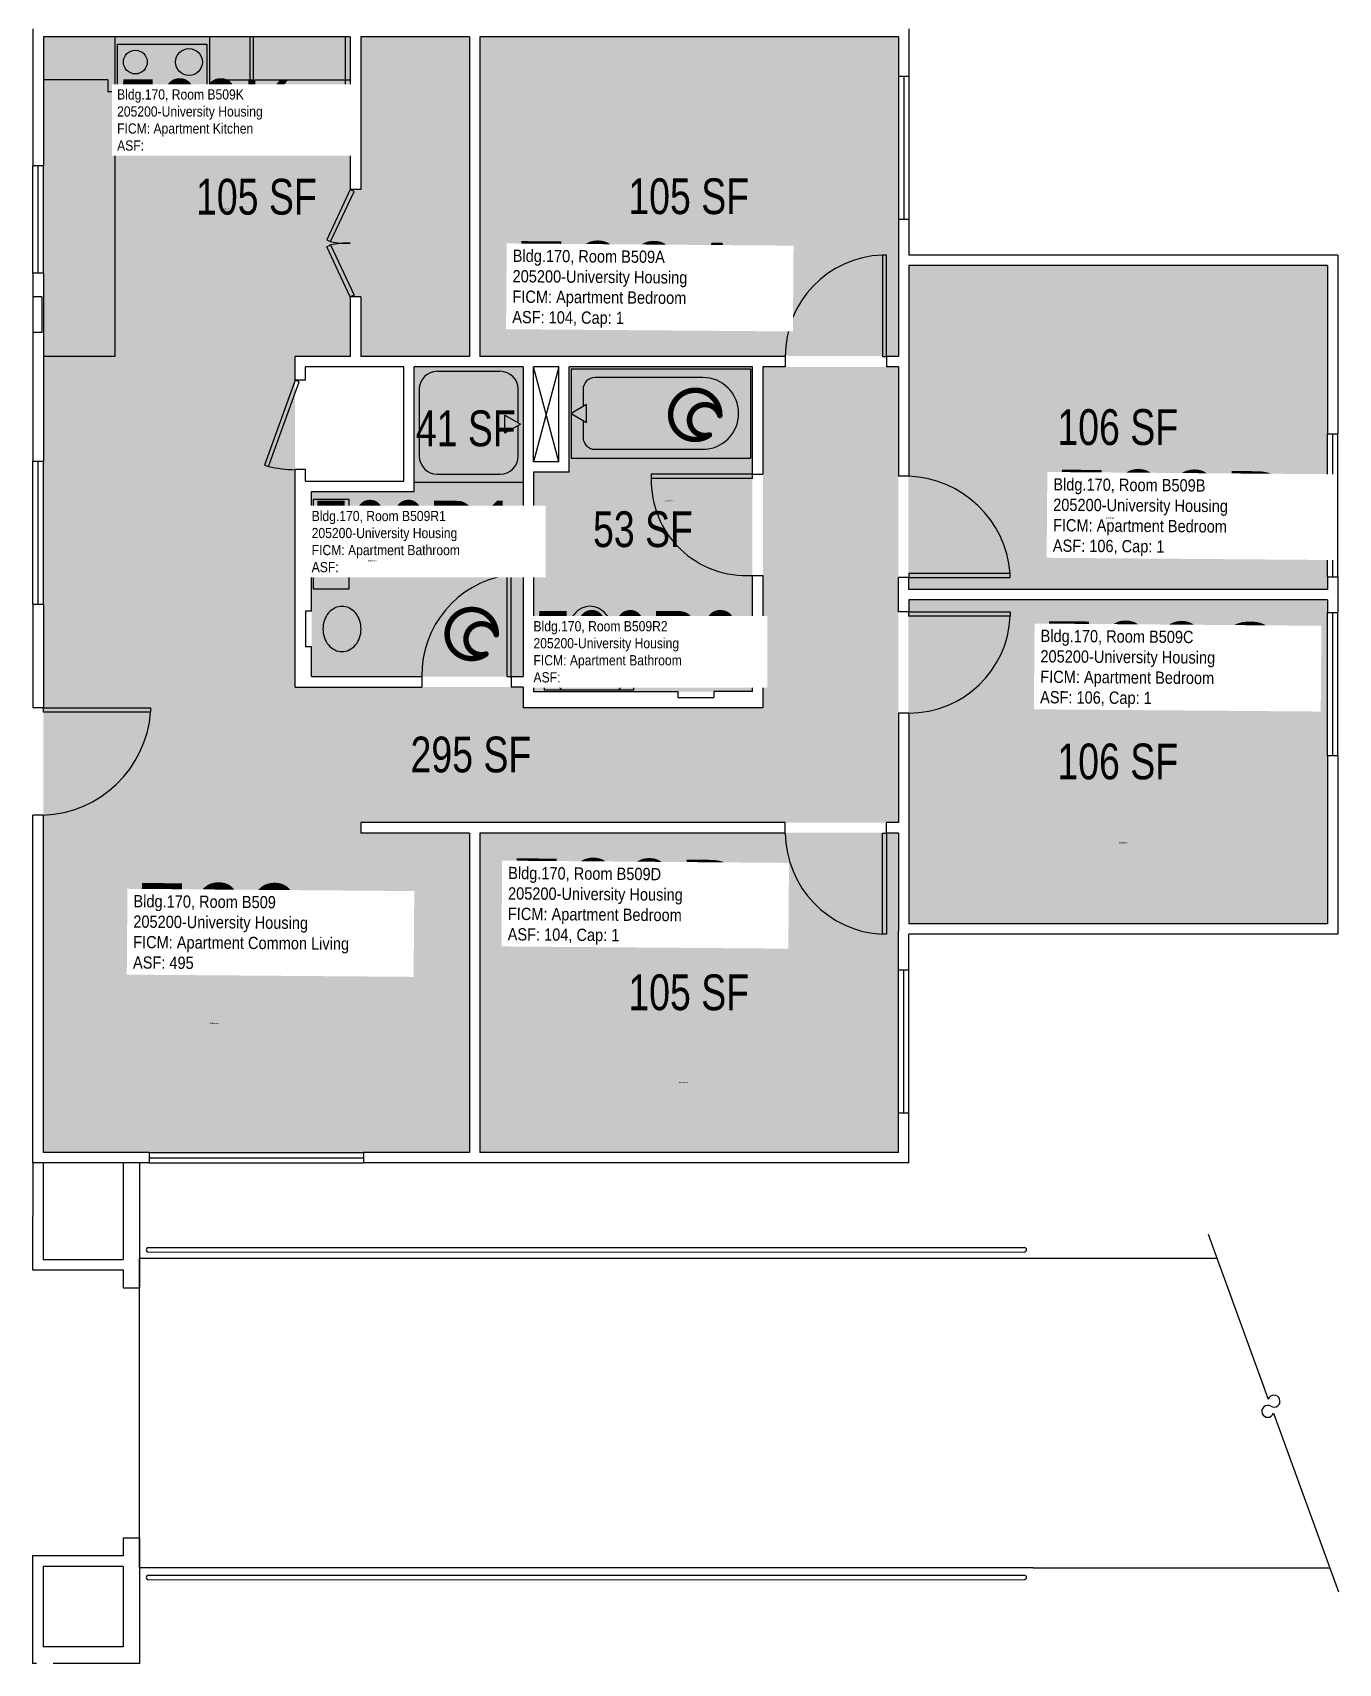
# Model space of a CAD drawing. Header units: inches. Extents: x -88 to 3164, y -85 to 1655.
# Drawn here: x 2726 to 3164, y 256 to 803 of the extents above; entities that cross this region are included whole.
import ezdxf
from ezdxf.enums import TextEntityAlignment as Align

# ---------------------------------------------------------------- set-up
doc = ezdxf.new("R2010")
doc.units = ezdxf.units.IN
doc.header["$LTSCALE"] = 10
doc.header["$MEASUREMENT"] = 0
doc.layers.get('0').update_dxf_attribs({"linetype": 'CONTINUOUS'})
for name, color, linetype in [('A-DOOR', 2, 'CONTINUOUS'), ('A-FLOR', 3, 'CONTINUOUS'), ('A-GLAZ', 1, 'CONTINUOUS'), ('A-IDEN-ICON', 4, 'CONTINUOUS'), ('A-IDEN-RNUM', 7, 'CONTINUOUS'), ('A-IDEN-SNUM', 4, 'CONTINUOUS'), ('A-IDEN-VNUM', 4, 'CONTINUOUS'), ('A-SITE', 3, 'CONTINUOUS'), ('A-WALL', 5, 'CONTINUOUS'), ('AREA-TEXT', 3, 'CONTINUOUS'), ('Rooms-Category-Color', 7, 'CONTINUOUS'), ('Rooms-College-Color', 7, 'CONTINUOUS'), ('Rooms-Department-Color', 7, 'CONTINUOUS'), ('Rooms-Division-Color', 7, 'CONTINUOUS'), ('Rooms-Information', 7, 'CONTINUOUS')]:
    doc.layers.add(name, color=color, linetype=linetype)
doc.styles.add('CP_AREA', font='arial.ttf', dxfattribs={"height": 15})
doc.styles.add('CP_ROOMSNUMBER', font='arial.ttf', dxfattribs={"height": 1})
doc.styles.add('CP_ROOMVNUMBER', font='arial.ttf', dxfattribs={"width": 0.85, "height": 0.075})

# ---------------------------------------------------------------- blocks, each defined once
blk = doc.blocks.new('CPBATH')
at = {"color": 0, "linetype": 'ByBlock', "const_width": 0.0127}
for points in [[(0.0571, 0.0168, 0.861492), (-0.0551, 0, 1)], [(0.0571, 0.0168, 0.729002), (-0.0084, -0.0042, 1)], [(-0.0551, 0, 0.726902), (0.0487, -0.0337, 1)], [(-0.0084, -0.0042, 0.609468), (0.0487, -0.0337, 1)]]:
    blk.add_lwpolyline(points, format="xyb", dxfattribs=at)
at = {"color": 0, "linetype": 'ByBlock', "const_width": 0.00637}
for points in [[(0.0544, 0.0152, 1), (0.0599, 0.0184, 1)], [(0.0459, -0.0353, 1), (0.0515, -0.0321, 1)]]:
    blk.add_lwpolyline(points, format="xyb", close=True, dxfattribs=at)

msp = doc.modelspace()

# ---------------------------------------------------------------- hatches: boundary and pattern name
at = {"layer": 'Rooms-Category-Color', "true_color": 0x728ef3}
for points in [[(2832.35, 694.42), (2729.35, 694.42), (2729.35, 801.67), (2832.35, 801.67), (2832.35, 750.42), (2835.85, 750.42), (2835.85, 801.67), (2872.35, 801.67), (2872.35, 694.42), (2835.85, 694.42), (2835.85, 714.42), (2832.35, 714.42)], [(2875.7, 694.58), (2875.7, 801.83), (3016.2, 801.83), (3016.2, 694.58)], [(3019.7, 616.33), (3019.7, 725.08), (3160.2, 725.08), (3160.2, 616.33)], [(3016.35, 690.92), (3016.35, 537.92), (2835.85, 537.92), (2835.85, 534.42), (2872.35, 534.42), (2872.35, 427.17), (2729.35, 427.17), (2729.35, 694.42), (2813.85, 694.42), (2813.85, 583.42), (2890.35, 583.42), (2890.35, 576.42), (2970.85, 576.42), (2970.85, 690.92)], [(2819.44, 649.04), (2853.94, 649.04), (2853.94, 690.92), (2890.35, 690.92), (2890.35, 586.92), (2819.35, 586.92)], [(2967.35, 690.92), (2967.35, 581.92), (2893.85, 581.92), (2893.94, 655.54), (2905.94, 655.54), (2905.94, 690.92)], [(3019.7, 504.08), (3019.7, 612.83), (3160.2, 612.83), (3160.2, 504.08)], [(2875.7, 427.33), (2875.7, 534.58), (3016.2, 534.58), (3016.2, 427.33)]]:
    msp.add_hatch(color=171, dxfattribs=at).paths.add_polyline_path(points)
at = {"layer": 'Rooms-College-Color', "true_color": 0xadadad}
for points in [[(2832.35, 694.42), (2729.35, 694.42), (2729.35, 801.67), (2832.35, 801.67), (2832.35, 750.42), (2835.85, 750.42), (2835.85, 801.67), (2872.35, 801.67), (2872.35, 694.42), (2835.85, 694.42), (2835.85, 714.42), (2832.35, 714.42)], [(2875.7, 694.58), (2875.7, 801.83), (3016.2, 801.83), (3016.2, 694.58)], [(3019.7, 616.33), (3019.7, 725.08), (3160.2, 725.08), (3160.2, 616.33)], [(3016.35, 690.92), (3016.35, 537.92), (2835.85, 537.92), (2835.85, 534.42), (2872.35, 534.42), (2872.35, 427.17), (2729.35, 427.17), (2729.35, 694.42), (2813.85, 694.42), (2813.85, 583.42), (2890.35, 583.42), (2890.35, 576.42), (2970.85, 576.42), (2970.85, 690.92)], [(2819.44, 649.04), (2853.94, 649.04), (2853.94, 690.92), (2890.35, 690.92), (2890.35, 586.92), (2819.35, 586.92)], [(2967.35, 690.92), (2967.35, 581.92), (2893.85, 581.92), (2893.94, 655.54), (2905.94, 655.54), (2905.94, 690.92)], [(3019.7, 504.08), (3019.7, 612.83), (3160.2, 612.83), (3160.2, 504.08)], [(2875.7, 427.33), (2875.7, 534.58), (3016.2, 534.58), (3016.2, 427.33)]]:
    msp.add_hatch(color=253, dxfattribs=at).paths.add_polyline_path(points)
at = {"layer": 'Rooms-Department-Color', "true_color": 0x604aed}
for points in [[(2832.35, 694.42), (2729.35, 694.42), (2729.35, 801.67), (2832.35, 801.67), (2832.35, 750.42), (2835.85, 750.42), (2835.85, 801.67), (2872.35, 801.67), (2872.35, 694.42), (2835.85, 694.42), (2835.85, 714.42), (2832.35, 714.42)], [(2875.7, 694.58), (2875.7, 801.83), (3016.2, 801.83), (3016.2, 694.58)], [(3019.7, 616.33), (3019.7, 725.08), (3160.2, 725.08), (3160.2, 616.33)], [(3016.35, 690.92), (3016.35, 537.92), (2835.85, 537.92), (2835.85, 534.42), (2872.35, 534.42), (2872.35, 427.17), (2729.35, 427.17), (2729.35, 694.42), (2813.85, 694.42), (2813.85, 583.42), (2890.35, 583.42), (2890.35, 576.42), (2970.85, 576.42), (2970.85, 690.92)], [(2819.44, 649.04), (2853.94, 649.04), (2853.94, 690.92), (2890.35, 690.92), (2890.35, 586.92), (2819.35, 586.92)], [(2967.35, 690.92), (2967.35, 581.92), (2893.85, 581.92), (2893.94, 655.54), (2905.94, 655.54), (2905.94, 690.92)], [(3019.7, 504.08), (3019.7, 612.83), (3160.2, 612.83), (3160.2, 504.08)], [(2875.7, 427.33), (2875.7, 534.58), (3016.2, 534.58), (3016.2, 427.33)]]:
    msp.add_hatch(color=173, dxfattribs=at).paths.add_polyline_path(points)
at = {"layer": 'Rooms-Division-Color', "true_color": 0x604aed}
for points in [[(2832.35, 694.42), (2729.35, 694.42), (2729.35, 801.67), (2832.35, 801.67), (2832.35, 750.42), (2835.85, 750.42), (2835.85, 801.67), (2872.35, 801.67), (2872.35, 694.42), (2835.85, 694.42), (2835.85, 714.42), (2832.35, 714.42)], [(2875.7, 694.58), (2875.7, 801.83), (3016.2, 801.83), (3016.2, 694.58)], [(3019.7, 616.33), (3019.7, 725.08), (3160.2, 725.08), (3160.2, 616.33)], [(3016.35, 690.92), (3016.35, 537.92), (2835.85, 537.92), (2835.85, 534.42), (2872.35, 534.42), (2872.35, 427.17), (2729.35, 427.17), (2729.35, 694.42), (2813.85, 694.42), (2813.85, 583.42), (2890.35, 583.42), (2890.35, 576.42), (2970.85, 576.42), (2970.85, 690.92)], [(2819.44, 649.04), (2853.94, 649.04), (2853.94, 690.92), (2890.35, 690.92), (2890.35, 586.92), (2819.35, 586.92)], [(2967.35, 690.92), (2967.35, 581.92), (2893.85, 581.92), (2893.94, 655.54), (2905.94, 655.54), (2905.94, 690.92)], [(3019.7, 504.08), (3019.7, 612.83), (3160.2, 612.83), (3160.2, 504.08)], [(2875.7, 427.33), (2875.7, 534.58), (3016.2, 534.58), (3016.2, 427.33)]]:
    msp.add_hatch(color=173, dxfattribs=at).paths.add_polyline_path(points)

# ---------------------------------------------------------------- linework, layer by layer
for p, q in [((2753.35, 801.67), (2753.35, 694.42)), ((2785.22, 777.67), (2785.22, 801.67)), ((2798.73, 777.67), (2798.73, 801.67)), ((2830.73, 801.67), (2799.73, 801.67)), ((2799.73, 801.67), (2799.73, 774.17)), ((2830.73, 774.17), (2830.73, 801.67)), ((2754.22, 799.25), (2784.22, 799.25)), ((2754.22, 773.25), (2754.22, 799.25)), ((2784.22, 799.25), (2784.22, 773.25)), ((2750.98, 787.25), (2729.35, 787.25)), ((2750.98, 787.25), (2750.98, 783.25)), ((2786.98, 783.25), (2750.98, 783.25)), ((2786.98, 787.25), (2832.35, 787.25)), ((2786.98, 787.25), (2786.98, 783.25)), ((2798.73, 777.67), (2785.22, 777.67)), ((2784.22, 773.25), (2754.22, 773.25)), ((2799.73, 776.42), (2830.73, 776.42)), ((2799.73, 774.17), (2830.73, 774.17)), ((2753.35, 694.42), (2729.35, 694.42)), ((2906.48, 690.29), (2966.73, 690.29)), ((2906.48, 690.29), (2906.48, 660.29)), ((2966.73, 690.29), (2966.73, 660.29)), ((2861.52, 689.42), (2882.69, 689.42)), ((2950.66, 687.34), (2914.51, 687.34)), ((2855.52, 683.42), (2855.52, 660.92)), ((2888.69, 672.11), (2888.69, 683.42)), ((2910.5, 683.33), (2910.5, 677.61)), ((2884.26, 668.67), (2884.26, 674.67)), ((2884.26, 674.67), (2889.46, 671.67)), ((2911.68, 678.29), (2906.48, 675.29)), ((2906.48, 675.29), (2911.68, 672.29)), ((2911.68, 672.29), (2911.68, 678.29)), ((2889.46, 671.67), (2884.26, 668.67)), ((2888.69, 660.92), (2888.69, 671.22)), ((2910.5, 672.97), (2910.5, 667.26)), ((2914.51, 663.24), (2950.66, 663.24)), ((2906.48, 660.29), (2966.73, 660.29)), ((2890.35, 652.04), (2853.85, 652.04)), ((2861.52, 654.92), (2882.69, 654.92)), ((2831.95, 646.42), (2819.95, 646.42)), ((2819.95, 646.42), (2819.95, 616.42)), ((2831.95, 616.42), (2831.95, 646.42)), ((2820.95, 641.92), (2819.95, 640.92)), ((2819.95, 640.92), (2819.95, 621.92)), ((2827.95, 641.92), (2820.95, 641.92)), ((2828.95, 640.92), (2827.95, 641.92)), ((2828.95, 637.42), (2828.95, 640.92)), ((2827.97, 633.97), (2828.95, 637.42)), ((2827.95, 628.92), (2827.95, 633.86)), ((2828.95, 625.42), (2827.95, 628.92)), ((2828.95, 622.09), (2828.95, 625.42)), ((2819.95, 621.92), (2820.95, 620.92)), ((2820.95, 620.92), (2827.95, 620.92)), ((2827.95, 620.92), (2828.83, 621.79)), ((2819.95, 616.42), (2831.95, 616.42)), ((2897.48, 594.54), (2897.48, 582.54)), ((2927.48, 594.54), (2897.48, 594.54)), ((2903.35, 591.54), (2902.48, 590.66)), ((2906.85, 591.54), (2903.35, 591.54)), ((2910.3, 590.56), (2906.85, 591.54)), ((2918.85, 591.54), (2915.41, 590.56)), ((2922.18, 591.54), (2918.85, 591.54)), ((2923.35, 590.54), (2922.48, 591.42)), ((2927.48, 582.54), (2927.48, 594.54)), ((2902.35, 590.37), (2902.35, 583.54)), ((2915.3, 590.54), (2910.41, 590.54)), ((2923.35, 583.54), (2923.35, 590.54)), ((2897.48, 582.54), (2927.48, 582.54)), ((2902.35, 583.54), (2903.35, 582.54)), ((2903.35, 582.54), (2922.35, 582.54)), ((2922.35, 582.54), (2923.35, 583.54))]:
    msp.add_line(p, q)
for centre, radius in [((2760.22, 793.25), 4), ((2778.22, 793.25), 4.5), ((2760.22, 779.25), 4.5), ((2778.22, 779.25), 4)]:
    msp.add_circle(centre, radius)
for centre, radius, start, end in [((2861.52, 683.42), 6, 90, 180), ((2882.69, 683.42), 6, 0, 90), ((2914.51, 683.33), 4.02, 90, 180), ((2950.66, 675.29), 12.05, 270, 90), ((2914.51, 667.26), 4.02, 180, 270), ((2861.52, 660.92), 6, 180, 270), ((2882.69, 660.92), 6, 270, 0), ((2837.2, 630.71), 7.89, 129.4725, 153.2988), ((2838.12, 629.59), 9.33, 108.8354, 129.4725), ((2838.72, 627.84), 11.18, 90, 108.8354), ((2839.28, 630.49), 8.55, 71.1646, 93.7754), ((2838.74, 628.89), 10.24, 50.5275, 71.1646), ((2840.24, 630.71), 7.89, 26.7012, 50.5275), ((2828.37, 633.86), 0.418, 164.0546, 180), ((2835.79, 631.42), 6.3, 153.2988, 180), ((2835.79, 631.42), 6.3, 180, 206.7012), ((2841.65, 631.42), 6.3, 0, 26.7012), ((2841.65, 631.42), 6.3, 333.2988, 0), ((2837.2, 632.13), 7.89, 206.7012, 230.5275), ((2838.12, 633.24), 9.33, 230.5275, 251.1646), ((2838.72, 634.99), 11.18, 251.1646, 270), ((2838.72, 634.99), 11.18, 270, 288.8354), ((2839.32, 633.24), 9.33, 288.8354, 309.4725), ((2840.24, 632.13), 7.89, 309.4725, 333.2988), ((2828.54, 622.09), 0.418, 315, 0), ((2830.91, 603.36), 7.65, 139.8991, 160.7706), ((2830.1, 604.04), 6.59, 116.1916, 139.8991), ((2829.58, 605.1), 5.42, 90, 116.1916), ((2829.58, 605.1), 5.42, 63.8084, 90), ((2829.06, 604.04), 6.59, 40.1009, 63.8084), ((2828.25, 603.36), 7.65, 19.2294, 40.1009), ((2915.39, 601.32), 10.24, 140.5275, 161.1646), ((2913.57, 602.82), 7.89, 116.7012, 140.5275), ((2912.85, 604.24), 6.3, 90, 116.7012), ((2912.85, 604.24), 6.3, 63.2988, 90), ((2912.14, 602.82), 7.89, 39.4725, 63.2988), ((2911.03, 601.91), 9.33, 18.8354, 39.4725), ((2832.18, 602.92), 9, 160.7706, 180), ((2832.18, 602.92), 9, 180, 199.2294), ((2826.98, 602.92), 9, 0, 19.2294), ((2826.98, 602.92), 9, 340.7706, 0), ((2913.78, 601.87), 8.55, 161.1646, 183.7754), ((2909.28, 601.31), 11.18, 0, 18.8354), ((2830.91, 602.47), 7.65, 199.2294, 220.1009), ((2830.1, 601.79), 6.59, 220.1009, 243.8084), ((2829.06, 601.79), 6.59, 296.1916, 319.8991), ((2828.25, 602.47), 7.65, 319.8991, 340.7706), ((2916.43, 601.31), 11.18, 180, 198.8354), ((2914.68, 600.71), 9.33, 198.8354, 219.4725), ((2911.03, 600.71), 9.33, 320.5275, 341.1646), ((2909.28, 601.31), 11.18, 341.1646, 0), ((2947.91, 590.81), 7.65, 109.2294, 130.1009), ((2948.35, 589.54), 9, 90, 109.2294), ((2948.35, 589.54), 9, 70.7706, 90), ((2948.8, 590.81), 7.65, 49.8991, 70.7706), ((2829.58, 600.74), 5.42, 243.8084, 270), ((2829.58, 600.74), 5.42, 270, 296.1916), ((2913.57, 599.79), 7.89, 219.4725, 243.2988), ((2912.85, 598.38), 6.3, 243.2988, 270), ((2912.85, 598.38), 6.3, 270, 296.7012), ((2912.14, 599.79), 7.89, 296.7012, 320.5275), ((2922.18, 591.12), 0.418, 45, 90), ((2946.17, 592.14), 5.42, 153.8084, 180), ((2946.17, 592.14), 5.42, 180, 206.1916), ((2947.23, 591.62), 6.59, 130.1009, 153.8084), ((2949.48, 591.62), 6.59, 26.1916, 49.8991), ((2950.53, 592.14), 5.42, 0, 26.1916), ((2950.53, 592.14), 5.42, 333.8084, 0), ((2902.77, 590.37), 0.418, 135, 180), ((2910.41, 590.96), 0.418, 254.0546, 270), ((2915.3, 590.96), 0.418, 270, 285.9454), ((2947.23, 592.66), 6.59, 206.1916, 229.8991), ((2947.91, 593.47), 7.65, 229.8991, 250.7706), ((2948.35, 594.74), 9, 250.7706, 270), ((2948.35, 594.74), 9, 270, 289.2294), ((2948.8, 593.47), 7.65, 289.2294, 310.1009), ((2949.48, 592.66), 6.59, 310.1009, 333.8084)]:
    msp.add_arc(centre, radius, start, end)
at = {"layer": 'A-DOOR'}
for p, q in [((2832.35, 750.42), (2824.48, 733.57)), ((2833.63, 749.82), (2832.35, 750.42)), ((2825.76, 732.97), (2833.63, 749.82)), ((2824.48, 733.57), (2825.76, 732.97)), ((2824.48, 731.26), (2825.76, 731.86)), ((2832.35, 714.42), (2824.48, 731.26)), ((2825.76, 731.86), (2833.63, 715.02)), ((3012.35, 728.42), (3010.94, 728.42)), ((3010.94, 728.42), (3010.94, 694.42)), ((3012.35, 694.42), (3012.35, 728.42)), ((2833.63, 715.02), (2832.35, 714.42)), ((3010.94, 694.42), (3012.35, 694.42)), ((2813.85, 686.42), (2803.55, 657.94)), ((2804.88, 657.46), (2815.18, 685.94)), ((2815.18, 685.94), (2813.85, 686.42)), ((2803.55, 657.94), (2804.88, 657.46)), ((2967.35, 654.92), (2933.35, 654.92)), ((2933.35, 654.92), (2933.35, 653.5)), ((2933.35, 653.5), (2967.35, 653.5)), ((2967.35, 653.5), (2967.35, 654.92)), ((2886.35, 620.92), (2884.94, 620.92)), ((2884.94, 620.92), (2884.94, 586.92)), ((2886.35, 586.92), (2886.35, 620.92)), ((3019.85, 621.58), (3019.85, 620.17)), ((3053.85, 621.58), (3019.85, 621.58)), ((3019.85, 620.17), (3053.85, 620.17)), ((3053.85, 620.17), (3053.85, 621.58)), ((3019.85, 607.25), (3019.85, 608.67)), ((3019.85, 608.67), (3053.85, 608.67)), ((3053.85, 608.67), (3053.85, 607.25)), ((3053.85, 607.25), (3019.85, 607.25)), ((2884.94, 586.92), (2886.35, 586.92)), ((2729.35, 575), (2729.35, 576.42)), ((2729.35, 576.42), (2765.35, 576.42)), ((2765.35, 575), (2729.35, 575)), ((2765.35, 576.42), (2765.35, 575)), ((3010.94, 534.42), (3012.35, 534.42)), ((3010.94, 500.42), (3010.94, 534.42)), ((3012.35, 534.42), (3012.35, 500.42)), ((3012.35, 500.42), (3010.94, 500.42))]:
    msp.add_line(p, q, dxfattribs=at)
for centre, radius, start, end in [((2831.19, 758.09), 25.7, 257.7951, 272.6003), ((2831.19, 706.74), 25.7, 87.3997, 102.2049), ((3012.12, 694.67), 33.77, 92.005, 180.4328), ((2814.78, 702.95), 46.56, 257.7303, 268.8634), ((2965.23, 652.73), 31.88, 178.6169, 273.8208), ((3018.53, 618.76), 35.43, 4.5723, 87.8654), ((2890.2, 587.48), 33.85, 98.9487, 180.9447), ((3019.9, 608.65), 33.98, 269.9173, 357.6449), ((2727.88, 577.98), 37.6, 272.2523, 355.4481), ((3012.73, 534.75), 34.38, 180.5585, 267.0038)]:
    msp.add_arc(centre, radius, start, end, dxfattribs=at)
at = {"layer": 'A-FLOR'}
for p, q in [((2902.35, 690.93), (2893.85, 659.04)), ((2902.35, 659.04), (2893.85, 690.92)), ((2764.59, 395.24), (3058.59, 395.28)), ((2764.59, 393.74), (3058.59, 393.78)), ((2764.59, 285.24), (3058.58, 285.28)), ((2764.59, 283.74), (3058.59, 283.78))]:
    msp.add_line(p, q, dxfattribs=at)
at = {"layer": 'A-FLOR', "extrusion": (3.73609e-06, 4.71645e-10, 1)}
for centre in [(2764.59, 394.49, 0.01), (2764.59, 284.49, 0.01)]:
    msp.add_arc(centre, 0.75, 90.0072, 270.0072, dxfattribs=at)
at = {"layer": 'A-FLOR', "extrusion": (-3.73609e-06, 5.98492e-10, 1)}
for centre in [(3058.59, 394.53, -0.01), (3058.58, 284.53, -0.01)]:
    msp.add_arc(centre, 0.75, 269.9908, 89.9908, dxfattribs=at)
at = {"layer": 'A-GLAZ'}
for p, q in [((3016.35, 788.42), (3016.35, 740.42)), ((3018.1, 788.42), (3018.1, 740.42)), ((3019.85, 788.42), (3019.85, 740.42)), ((2725.85, 722.42), (2725.85, 758.42)), ((2727.6, 722.42), (2727.6, 758.42)), ((2729.35, 722.42), (2729.35, 758.42)), ((3160.35, 620.42), (3160.35, 668.42)), ((3162.1, 620.42), (3162.1, 668.42)), ((3163.85, 620.42), (3163.85, 668.42)), ((2725.85, 611.29), (2725.85, 659.29)), ((2727.6, 611.29), (2727.6, 659.29)), ((2729.35, 611.29), (2729.35, 659.29)), ((3160.35, 560.42), (3160.35, 608.42)), ((3162.1, 560.42), (3162.1, 608.42)), ((3163.85, 560.42), (3163.85, 608.42)), ((3016.35, 440.42), (3016.35, 488.42)), ((3018.1, 440.42), (3018.1, 488.42)), ((3019.85, 440.42), (3019.85, 488.42)), ((2764.85, 427.17), (2836.85, 427.17)), ((2764.85, 425.42), (2836.85, 425.42)), ((2764.85, 423.67), (2836.85, 423.67))]:
    msp.add_line(p, q, dxfattribs=at)
at = {"layer": 'A-SITE'}
for p, q in [((3120.31, 399.76), (3140.48, 344.36)), ((2761.59, 287.74), (2761.59, 391.74)), ((2761.59, 391.74), (3061.59, 391.74)), ((3061.59, 391.74), (3123.23, 391.74)), ((3142.2, 339.63), (3164, 279.73)), ((3061.59, 287.74), (2761.59, 287.74)), ((3061.59, 287.74), (3161.08, 287.74))]:
    msp.add_line(p, q, dxfattribs=at)
for centre, start, end in [((3142.38, 343.71), 238.829, 161.171), ((3140.3, 340.28), 58.829, 341.171)]:
    msp.add_arc(centre, 2.01, start, end, dxfattribs=at)
at = {"layer": 'A-WALL'}
for p, q in [((2725.85, 804.42), (2725.85, 758.42)), ((2729.35, 801.67), (2729.35, 758.42)), ((2832.35, 801.67), (2729.35, 801.67)), ((2832.35, 801.67), (2832.35, 750.42)), ((2835.85, 801.67), (2835.85, 750.42)), ((2872.35, 801.67), (2835.85, 801.67)), ((2872.35, 801.67), (2872.35, 694.42)), ((2875.85, 801.67), (2875.85, 694.42)), ((3016.35, 801.67), (2875.85, 801.67)), ((3016.35, 801.67), (3016.35, 788.42)), ((3019.85, 804.42), (3019.85, 788.42)), ((3019.85, 788.42), (3016.35, 788.42)), ((2729.35, 758.42), (2725.85, 758.42)), ((2835.85, 750.42), (2832.35, 750.42)), ((3016.35, 740.42), (3016.35, 727.42)), ((3019.85, 740.42), (3016.35, 740.42)), ((3019.85, 740.42), (3019.85, 728.42)), ((3016.35, 729.42), (3016.35, 694.42)), ((3163.85, 728.42), (3019.85, 728.42)), ((3163.85, 728.42), (3163.85, 668.42)), ((3019.85, 724.92), (3019.85, 654.17)), ((3160.35, 724.92), (3019.85, 724.92)), ((3160.35, 724.92), (3160.35, 668.42)), ((2725.85, 722.42), (2725.85, 714.42)), ((2729.35, 722.42), (2725.85, 722.42)), ((2729.35, 722.42), (2729.35, 694.42)), ((2728.85, 714.42), (2725.85, 714.42)), ((2725.85, 714.42), (2725.85, 702.42)), ((2728.85, 714.42), (2728.85, 702.42)), ((2832.35, 714.42), (2832.35, 694.42)), ((2835.85, 714.42), (2832.35, 714.42)), ((2835.85, 714.42), (2835.85, 694.42)), ((2728.85, 702.42), (2725.85, 702.42)), ((2725.85, 702.42), (2725.85, 659.29)), ((2729.35, 694.42), (2729.35, 659.29)), ((2832.35, 694.42), (2813.85, 694.42)), ((2813.85, 686.42), (2813.85, 694.42)), ((2850.35, 690.92), (2817.35, 690.92)), ((2817.35, 686.42), (2817.35, 690.92)), ((2872.35, 694.42), (2835.85, 694.42)), ((2850.35, 652.54), (2850.35, 690.92)), ((2890.35, 690.92), (2853.85, 690.92)), ((2853.85, 649.04), (2853.85, 690.92)), ((2978.35, 694.42), (2875.85, 694.42)), ((2890.35, 690.92), (2890.35, 586.92)), ((2902.35, 690.92), (2893.85, 690.92)), ((2893.85, 659.04), (2893.85, 690.92)), ((2902.35, 659.04), (2902.35, 690.92)), ((2967.35, 690.92), (2905.85, 690.92)), ((2905.85, 655.54), (2905.85, 690.92)), ((2967.35, 654.92), (2967.35, 690.92)), ((2978.35, 690.92), (2970.85, 690.92)), ((2970.85, 690.92), (2970.85, 654.92)), ((2978.35, 694.42), (2978.35, 690.92)), ((3016.35, 694.42), (3012.35, 694.42)), ((3012.35, 694.42), (3012.35, 690.92)), ((3016.35, 690.92), (3012.35, 690.92)), ((3016.35, 690.92), (3016.35, 654.17)), ((2817.35, 686.42), (2813.85, 686.42)), ((3160.35, 668.42), (3163.85, 668.42)), ((2725.85, 659.29), (2729.35, 659.29)), ((2902.35, 659.04), (2893.85, 659.04)), ((2813.85, 583.42), (2813.85, 656.42)), ((2817.35, 656.42), (2813.85, 656.42)), ((2817.35, 652.54), (2817.35, 656.42)), ((2817.35, 652.54), (2850.35, 652.54)), ((2905.85, 655.54), (2893.85, 655.54)), ((2893.85, 655.54), (2893.85, 581.92)), ((2967.35, 654.92), (2970.85, 654.92)), ((3019.85, 654.17), (3016.35, 654.17)), ((2819.35, 649.04), (2853.85, 649.04)), ((2819.35, 608.92), (2819.35, 649.04)), ((2967.35, 581.92), (2967.35, 620.92)), ((2967.35, 620.92), (2970.85, 620.92)), ((2970.85, 620.92), (2970.85, 576.42)), ((3016.35, 608.67), (3016.35, 620.17)), ((3019.85, 620.17), (3016.35, 620.17)), ((3019.85, 616.17), (3019.85, 620.17)), ((3160.35, 620.42), (3163.85, 620.42)), ((3160.35, 620.42), (3160.35, 616.17)), ((3163.85, 620.42), (3163.85, 608.42)), ((3160.35, 616.17), (3019.85, 616.17)), ((2725.85, 611.29), (2725.85, 576.42)), ((2725.85, 611.29), (2729.35, 611.29)), ((2729.35, 611.29), (2729.35, 576.42)), ((2817.35, 608.92), (2817.35, 596.92)), ((2819.35, 608.92), (2817.35, 608.92)), ((3019.85, 608.67), (3016.35, 608.67)), ((3160.35, 612.67), (3019.85, 612.67)), ((3019.85, 612.67), (3019.85, 608.67)), ((3160.35, 612.67), (3160.35, 608.42)), ((3160.35, 608.42), (3163.85, 608.42)), ((2819.35, 596.92), (2817.35, 596.92)), ((2819.35, 586.92), (2819.35, 596.92)), ((2819.35, 586.92), (2856.35, 586.92)), ((2856.35, 586.92), (2856.35, 583.42)), ((2886.35, 586.92), (2886.35, 583.42)), ((2886.35, 586.92), (2890.35, 586.92)), ((2813.85, 583.42), (2856.35, 583.42)), ((2890.35, 583.42), (2886.35, 583.42)), ((2890.35, 583.42), (2890.35, 576.42)), ((2893.85, 581.92), (2942.35, 581.92)), ((2942.35, 581.92), (2942.35, 579.92)), ((2954.35, 581.92), (2954.35, 579.92)), ((2967.35, 581.92), (2954.35, 581.92)), ((2729.35, 576.42), (2725.85, 576.42)), ((2970.85, 576.42), (2890.35, 576.42)), ((2942.35, 579.92), (2954.35, 579.92)), ((3016.35, 574.67), (3016.35, 537.92)), ((3019.85, 574.67), (3016.35, 574.67)), ((3019.85, 574.67), (3019.85, 503.92)), ((3160.35, 560.42), (3163.85, 560.42)), ((3160.35, 560.42), (3160.35, 503.92)), ((3163.85, 560.42), (3163.85, 500.42)), ((2729.35, 540.42), (2725.85, 540.42)), ((2725.85, 423.67), (2725.85, 540.42)), ((2729.35, 427.17), (2729.35, 540.42)), ((2978.35, 537.92), (2835.85, 537.92)), ((2835.85, 537.92), (2835.85, 534.42)), ((2978.35, 534.42), (2978.35, 537.92)), ((3012.35, 534.42), (3012.35, 537.92)), ((3016.35, 537.92), (3012.35, 537.92)), ((2872.35, 534.42), (2835.85, 534.42)), ((2872.35, 534.42), (2872.35, 427.17)), ((2978.35, 534.42), (2875.85, 534.42)), ((2875.85, 534.42), (2875.85, 427.17)), ((3016.35, 534.42), (3012.35, 534.42)), ((3016.35, 534.42), (3016.35, 501.42)), ((3160.35, 503.92), (3019.85, 503.92)), ((3016.35, 488.42), (3016.35, 501.42)), ((3163.85, 500.42), (3019.85, 500.42)), ((3019.85, 488.42), (3019.85, 500.42)), ((3019.85, 488.42), (3016.35, 488.42)), ((3019.85, 440.42), (3016.35, 440.42)), ((3016.35, 427.17), (3016.35, 440.42)), ((3019.85, 423.67), (3019.85, 440.42)), ((2764.85, 427.17), (2729.35, 427.17)), ((2764.85, 427.17), (2764.85, 423.67)), ((2872.35, 427.17), (2836.85, 427.17)), ((2836.85, 427.17), (2836.85, 423.67)), ((3016.35, 427.17), (2875.85, 427.17)), ((2725.85, 423.67), (2725.74, 387.76)), ((2764.85, 423.67), (2725.85, 423.67)), ((2729.33, 423.67), (2729.26, 391.26)), ((2756.09, 423.67), (2756.09, 391.26)), ((2761.59, 423.67), (2761.59, 381.76)), ((3019.85, 423.67), (2836.85, 423.67)), ((2729.26, 391.26), (2756.09, 391.26)), ((2725.74, 387.76), (2756.09, 387.76)), ((2756.09, 387.76), (2756.09, 381.76)), ((2756.09, 381.76), (2761.59, 381.76)), ((2756.09, 297.73), (2756.09, 291.73)), ((2761.59, 297.73), (2756.09, 297.73)), ((2761.59, 297.73), (2761.59, 255.67)), ((2725.74, 291.73), (2725.74, 255.67)), ((2756.09, 291.73), (2725.74, 291.73)), ((2756.09, 288.23), (2729.24, 288.23)), ((2729.24, 288.23), (2729.24, 261.17)), ((2756.09, 288.23), (2756.09, 261.17)), ((2756.09, 261.17), (2729.24, 261.17)), ((2727.01, 255.67), (2725.74, 255.67)), ((2761.59, 255.67), (2732.6, 255.67))]:
    msp.add_line(p, q, dxfattribs=at)

# ---------------------------------------------------------------- block references
at = {"layer": 'A-IDEN-ICON', "xscale": 144.0000000043199, "yscale": 144.0000000043199, "zscale": 144.0000000043199, "rotation": 341.2590816520307}
for p in [(2947.82, 674.91), (2872.81, 601.34)]:
    msp.add_blockref('CPBATH', p, dxfattribs=at)

# ---------------------------------------------------------------- texts
at = {"layer": 'A-IDEN-RNUM', "style": 'CP_ROOMSNUMBER'}
for s, rotation, p in [('0509-K0', 358.9, (2788.99, 743.84)), ('0509-A0', 359.5512, (2940.8, 723.01)), ('0509-R2', 358.9, (2937.85, 645.81)), ('0509-B0', 359.584, (3085.93, 639.91)), ('0509-R1', 358.9, (2838.24, 625.67)), ('0509-C0', 359.5512, (3090.4, 531.01)), ('0509-00', 359.584, (2785.23, 470.35)), ('0509-D0', 359.584, (2942.72, 450.52))]:
    msp.add_text(s, height=0.36, rotation=rotation, dxfattribs=at).set_placement(p)
at = {"layer": 'A-IDEN-SNUM', "style": 'CP_ROOMSNUMBER'}
for s, rotation, p in [('1700B509K0', 358.9, (2788.99, 743.84)), ('1700B509A0', 359.5512, (2940.8, 723.01)), ('1700B509R2', 358.9, (2937.85, 645.81)), ('1700B509B0', 359.584, (3085.93, 639.91)), ('1700B509R1', 358.9, (2838.24, 625.67)), ('1700B509C0', 359.5512, (3090.4, 531.01)), ('1700B50900', 359.584, (2785.23, 470.35)), ('1700B509D0', 359.584, (2942.72, 450.52))]:
    msp.add_text(s, height=0.36, rotation=rotation, dxfattribs=at).set_placement(p)
at = {"layer": 'A-IDEN-VNUM', "style": 'CP_ROOMVNUMBER'}
for s, width, p in [('509K', 0.75, (2754.1, 763.46, 0)), ('509R1', 0.7, (2819.4, 621.94)), ('509R2', 0.7, (2893.85, 584.94))]:
    msp.add_text(s, height=24, dxfattribs=dict(at, width=width)).set_placement(p)
at = {"layer": 'A-IDEN-VNUM', "style": 'CP_ROOMVNUMBER', "width": 0.85}
for s, rotation, p in [('509A', 359.5553, (2886.71, 704.35)), ('509B', 359.5512, (3068.15, 627.62)), ('509C', 359.5512, (3063.87, 576.75)), ('509D', 359.5512, (2885.18, 497.15)), ('509', 359.5512, (2759.42, 488.87))]:
    msp.add_text(s, height=28.8, rotation=rotation, dxfattribs=at).set_placement(p)
at = {"layer": 'AREA-TEXT', "style": 'CP_AREA', "width": 0.75}
for s, p in [('105 SF', (2800.85, 748.04)), ('105 SF', (2945.95, 748.2)), ('41 SF', (2871.13, 670.27)), ('106 SF', (3089.95, 670.7)), ('53 SF', (2930.6, 636.42)), ('295 SF', (2872.85, 560.79)), ('106 SF', (3089.95, 558.45)), ('105 SF', (2945.95, 480.95))]:
    msp.add_text(s, height=12, dxfattribs=at).set_placement(p, align=Align.MIDDLE_CENTER)

# ---------------------------------------------------------------- next in the draw order: texts
at = {"layer": 'Rooms-Information', "char_height": 3.4286, "width": 76.8, "attachment_point": 7, "style": 'CP_ROOMVNUMBER', "bg_fill": 3, "box_fill_scale": 1.5, "bg_fill_color": 256, "bg_fill_true_color": 13158600, "bg_fill_transparency": 0}
for s, insert in [('Bldg.170, Room B509K^M^J205200-University Housing^M^JFICM: Apartment Kitchen^M^JASF: ', (2754.1, 763.46, 0)), ('Bldg.170, Room B509R1^M^J205200-University Housing^M^JFICM: Apartment Bathroom^M^JASF: ', (2819.4, 621.94)), ('Bldg.170, Room B509R2^M^J205200-University Housing^M^JFICM: Apartment Bathroom^M^JASF: ', (2893.85, 584.94))]:
    msp.add_mtext(s, dxfattribs=dict(at, insert=insert))
at = {"layer": 'Rooms-Information', "char_height": 4.1143, "width": 92.16, "attachment_point": 7, "style": 'CP_ROOMVNUMBER', "bg_fill": 3, "box_fill_scale": 1.5, "bg_fill_color": 256, "bg_fill_true_color": 13158600, "bg_fill_transparency": 0}
for s, insert, rotation in [('Bldg.170, Room B509A^M^J205200-University Housing^M^JFICM: Apartment Bedroom^M^JASF: 104, Cap: 1', (2886.71, 704.35), 359.5553), ('Bldg.170, Room B509B^M^J205200-University Housing^M^JFICM: Apartment Bedroom^M^JASF: 106, Cap: 1', (3068.15, 627.62), 359.5512), ('Bldg.170, Room B509C^M^J205200-University Housing^M^JFICM: Apartment Bedroom^M^JASF: 106, Cap: 1', (3063.87, 576.75), 359.5512), ('Bldg.170, Room B509D^M^J205200-University Housing^M^JFICM: Apartment Bedroom^M^JASF: 104, Cap: 1', (2885.18, 497.15), 359.5512), ('Bldg.170, Room B509^M^J205200-University Housing^M^JFICM: Apartment Common Living^M^JASF: 495', (2759.42, 488.87), 359.5512)]:
    msp.add_mtext(s, dxfattribs=dict(at, insert=insert, rotation=rotation))

doc.saveas('drawing.dxf')
